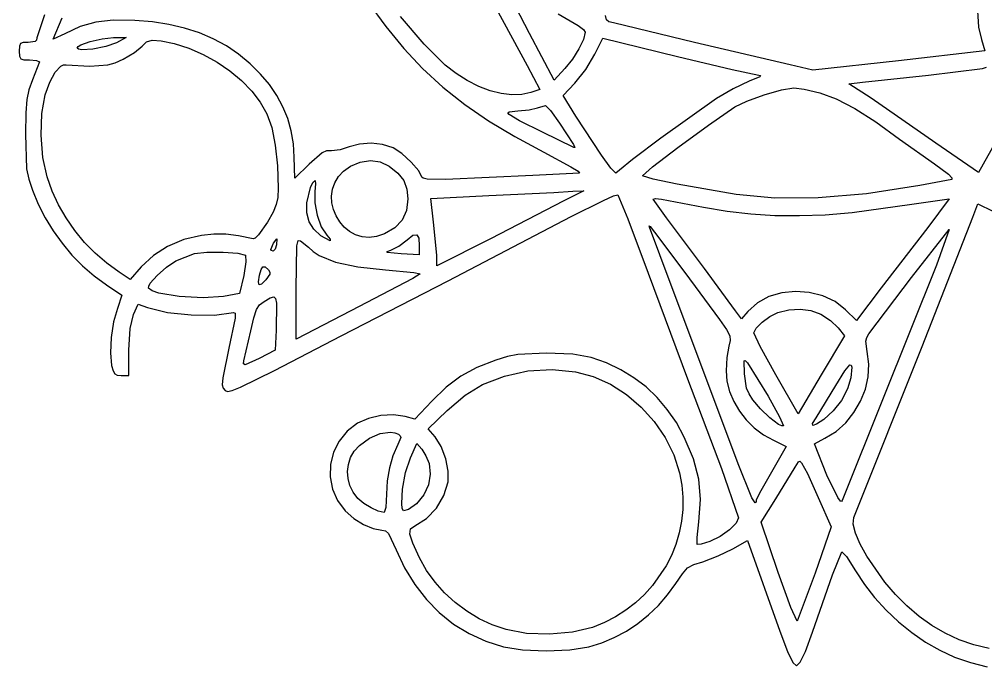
# Model space of a CAD drawing. Extents: x 0 to 238, y 7 to 276.
# Drawn here: x 0 to 135.5, y 7.3 to 98.1 of the extents above; entities that cross this region are included whole.
import ezdxf

# ---------------------------------------------------------------- set-up
doc = ezdxf.new("R2010")
doc.units = 0

msp = doc.modelspace()

# ---------------------------------------------------------------- linework, layer by layer
at = {"layer": 'Layer 1'}
for p, q in [((71.58074, 96.132339), (68.08824, 102.835119)), ((48.93241, 100.471509), (51.386769, 97.103994)), ((66.844374, 99.739488), (71.22764, 91.652039)), ((134.379586, 99.338201), (134.559834, 97.035774)), ((3.527358, 98.742858), (2.469028, 95.532578)), ((4.729317, 95.356256), (5.999317, 98.354866)), ((10.708909, 97.719866), (8.524993, 97.103608)), ((13.183868, 97.992166), (10.708909, 97.719866)), ((16.194607, 97.96681), (13.183868, 97.992166)), ((18.662879, 97.771128), (16.194607, 97.96681)), ((20.991832, 97.420004), (18.662879, 97.771128)), ((56.779203, 94.624193), (53.447647, 98.540031)), ((75.60241, 98.884009), (78.389354, 97.270052)), ((82.344661, 98.046154), (82.21733, 98.655797)), ((82.690274, 97.767239), (82.344661, 98.046154)), ((83.36331, 97.614001), (82.690274, 97.767239)), ((94.72281, 94.897611), (83.36331, 97.614001)), ((8.524993, 97.103608), (6.387377, 96.09709)), ((23.187666, 96.910129), (20.991832, 97.420004)), ((25.256583, 96.238198), (23.187666, 96.910129)), ((27.204785, 95.400901), (25.256583, 96.238198)), ((51.386769, 97.103994), (53.915956, 94.036612)), ((78.389354, 97.270052), (79.124674, 96.711119)), ((79.37713, 96.344009), (79.124123, 95.306622)), ((79.124674, 96.711119), (79.37713, 96.344009)), ((134.559834, 97.035774), (134.974899, 95.285665)), ((1.234308, 94.897578), (0.550249, 94.868364)), ((2.208855, 95.02987), (1.234308, 94.897578)), ((2.410048, 95.225), (2.208855, 95.02987)), ((2.469028, 95.532578), (2.410048, 95.225)), ((6.387377, 96.09709), (4.729317, 95.356256)), ((8.642381, 94.536012), (9.946005, 95.012263)), ((9.946005, 95.012263), (11.613432, 95.395909)), ((11.613432, 95.395909), (13.23125, 95.56789)), ((13.23125, 95.56789), (14.99514, 95.56789)), ((14.99514, 95.56789), (13.61931, 94.827056)), ((17.218165, 94.368529), (17.814029, 94.959434)), ((17.814029, 94.959434), (18.651326, 95.206378)), ((18.651326, 95.206378), (19.892112, 95.122592)), ((19.892112, 95.122592), (21.698445, 94.721307)), ((29.038472, 94.394932), (27.204785, 95.400901)), ((75.03796, 89.605949), (71.58074, 96.132339)), ((79.124123, 95.306622), (78.490777, 93.971578)), ((80.717723, 93.239503), (81.846613, 95.497283)), ((81.846613, 95.497283), (92.324113, 92.922003)), ((108.12841, 91.722611), (94.72281, 94.897611)), ((134.974899, 95.285665), (135.43351, 93.698165)), ((0.028802, 94.346915), (-0.000412, 93.662858)), ((-0.000412, 93.662858), (0.026598, 92.963915)), ((0.180384, 94.71678), (0.028802, 94.346915)), ((0.550249, 94.868364), (0.180384, 94.71678)), ((8.11597, 94.08622), (8.256185, 94.300367)), ((8.29167, 93.924162), (8.11597, 94.08622)), ((8.256185, 94.300367), (8.642381, 94.536012)), ((8.767507, 93.854709), (8.29167, 93.924162)), ((10.312014, 93.953928), (8.767507, 93.854709)), ((12.134334, 94.304501), (10.312014, 93.953928)), ((13.61931, 94.827054), (12.134334, 94.304501)), ((13.61931, 94.827056), (13.61931, 94.827054)), ((16.173056, 93.490988), (17.218165, 94.368529)), ((21.698445, 94.721307), (21.69841, 94.721221)), ((21.69841, 94.721221), (23.77415, 94.071132)), ((23.77415, 94.071132), (25.796146, 93.198213)), ((30.763845, 93.216984), (29.038472, 94.394932)), ((53.915956, 94.036612), (56.571647, 91.225544)), ((59.72711, 91.687315), (56.779203, 94.624193)), ((78.490777, 93.971578), (77.586233, 92.543929)), ((135.43351, 93.698165), (123.29791, 92.287055)), ((0.026598, 92.963915), (0.189206, 92.595704)), ((0.189206, 92.595704), (0.609783, 92.45239)), ((0.609783, 92.45239), (1.410698, 92.428138)), ((1.410698, 92.428138), (2.407295, 92.357582)), ((2.821808, 92.181193), (1.869307, 89.641193)), ((2.407295, 92.357582), (2.821808, 92.181193)), ((13.432408, 92.037434), (14.572325, 92.534079)), ((14.572325, 92.534079), (16.173056, 93.490988)), ((25.796146, 93.198213), (27.727193, 92.13099)), ((32.387107, 91.86375), (30.763845, 93.216984)), ((77.586233, 92.543929), (76.51963, 91.228729)), ((79.443308, 91.105195), (80.717723, 93.239503)), ((92.324113, 92.922003), (100.005836, 91.087557)), ((123.29791, 92.287055), (111.30341, 91.017055)), ((5.047316, 90.708453), (5.82894, 91.542992)), ((5.82894, 91.542992), (6.206937, 91.721724)), ((6.206937, 91.721724), (6.564265, 91.72269)), ((6.564265, 91.72269), (9.880375, 91.546301)), ((9.880375, 91.546301), (12.411555, 91.735919)), ((12.411555, 91.735919), (13.432408, 92.037434)), ((27.727193, 92.13099), (29.530081, 90.897989)), ((29.530081, 90.897989), (31.167605, 89.527734)), ((33.824403, 90.449111), (32.387107, 91.86375)), ((56.571647, 91.225544), (59.405517, 88.62697)), ((61.256861, 90.516464), (59.72711, 91.687315)), ((71.22764, 91.652039), (73.02681, 88.265369)), ((76.51963, 91.228729), (75.03796, 89.605949)), ((77.930773, 89.182553), (79.443308, 91.105195)), ((100.005836, 91.087557), (103.718813, 90.311443)), ((111.30341, 91.017055), (108.12841, 91.722611)), ((127.53219, 90.311494), (135.08164, 91.228717)), ((135.08164, 91.228717), (135.652699, 91.423296)), ((1.869307, 89.641193), (1.328013, 88.227326)), ((4.292151, 89.331517), (5.047316, 90.708453)), ((31.167605, 89.527734), (32.602555, 88.048753)), ((35.068223, 88.980318), (33.824403, 90.449111)), ((62.837051, 89.523794), (61.256861, 90.516464)), ((64.43874, 88.718813), (62.837051, 89.523794)), ((103.855511, 90.082188), (102.37825, 89.429549)), ((103.71881, 90.311494), (103.980638, 90.243143)), ((103.718813, 90.311443), (103.71881, 90.311494)), ((103.980638, 90.243143), (103.855511, 90.082188)), ((118.25413, 89.323716), (127.53219, 90.311494)), ((1.328013, 88.227326), (1.03146, 86.876295)), ((3.636205, 87.52463), (4.292151, 89.331517)), ((36.120219, 87.452825), (35.068223, 88.980318)), ((59.405517, 88.62697), (62.469243, 86.19707)), ((66.03299, 88.11103), (64.43874, 88.718813)), ((67.590861, 87.709952), (66.03299, 88.11103)), ((73.02681, 88.265369), (71.75681, 87.842035)), ((76.272713, 87.418663), (77.930773, 89.182553)), ((100.124878, 88.375626), (97.79214, 87.030659)), ((102.37825, 89.429549), (100.124878, 88.375626)), ((104.469485, 87.528969), (106.89704, 88.227358)), ((106.89704, 88.227358), (108.62345, 88.512336)), ((108.62345, 88.512336), (110.061021, 88.318308)), ((110.061021, 88.318308), (112.29234, 87.80678)), ((116.34913, 89.076771), (118.25413, 89.323716)), ((119.48885, 87.065941), (116.34913, 89.076771)), ((1.03146, 86.876295), (0.906885, 85.002714)), ((3.178697, 84.933896), (3.636205, 87.52463)), ((32.602555, 88.048753), (33.797726, 86.48957)), ((36.982045, 85.862081), (36.120219, 87.452825)), ((69.083414, 87.525088), (67.590861, 87.709952)), ((70.48171, 87.565946), (69.083414, 87.525088)), ((71.75681, 87.842035), (70.48171, 87.565946)), ((78.071883, 84.561163), (76.272713, 87.418663)), ((97.79214, 87.030659), (89.964894, 81.443532)), ((102.05516, 86.651986), (104.469485, 87.528969)), ((112.29234, 87.80678), (112.29221, 87.806771)), ((112.29221, 87.806771), (114.570384, 86.971128)), ((114.570384, 86.971128), (117.1826, 85.619547)), ((128.55524, 80.751211), (119.48885, 87.065941)), ((33.797726, 86.48957), (34.71591, 84.878711)), ((37.655355, 84.20354), (36.982045, 85.862081)), ((62.469243, 86.19707), (65.8145, 83.892023)), ((69.9236, 85.266781), (71.497874, 85.412302)), ((71.497874, 85.412302), (72.67527, 85.690115)), ((72.67527, 85.690115), (73.80416, 86.042893)), ((73.80416, 86.042893), (74.487669, 85.319698)), ((96.673612, 83.293977), (100.36844, 85.831226)), ((100.36844, 85.831226), (102.05516, 86.651986)), ((117.1826, 85.619547), (120.145396, 83.738797)), ((0.906885, 85.002714), (0.881529, 82.021193)), ((3.071761, 81.853691), (3.178697, 84.933896)), ((34.71591, 84.878711), (35.400522, 82.944494)), ((38.141803, 82.472654), (37.655355, 84.20354)), ((68.533914, 85.005087), (68.702655, 85.151023)), ((68.702104, 84.764067), (68.533914, 85.005087)), ((70.176605, 83.887634), (68.702104, 84.764067)), ((68.702655, 85.151023), (69.9236, 85.266781)), ((74.487669, 85.319698), (75.77972, 83.538173)), ((81.639349, 79.088693), (78.071883, 84.561163)), ((139.31497, 85.231491), (134.55247, 76.623711)), ((35.400522, 82.944494), (35.906538, 80.464577)), ((65.8145, 83.892023), (69.492964, 81.668009)), ((73.38082, 82.303441), (70.176605, 83.887634)), ((75.77972, 83.538173), (75.77971, 83.538161)), ((75.77971, 83.538161), (77.71999, 80.548365)), ((92.347107, 80.138267), (96.673612, 83.293977)), ((120.145396, 83.738797), (123.47531, 81.315651)), ((0.881529, 82.021193), (1.02705, 77.161674)), ((3.308784, 78.733805), (3.071761, 81.853691)), ((38.443042, 80.664873), (38.141803, 82.472654)), ((69.492964, 81.668009), (73.55631, 79.481209)), ((77.75527, 80.151491), (73.38082, 82.303441)), ((89.964894, 81.443532), (86.009932, 78.463095)), ((35.906538, 80.464577), (36.214115, 77.581178)), ((38.560727, 78.77565), (38.443042, 80.664873)), ((46.28656, 80.222037), (45.020968, 79.825162)), ((47.721925, 80.632142), (46.28656, 80.222037)), ((49.32927, 80.751204), (47.721925, 80.632142)), ((50.949845, 80.579225), (49.32927, 80.751204)), ((52.4249, 80.116204), (50.949845, 80.579225)), ((53.663482, 79.302609), (52.4249, 80.116204)), ((77.71999, 80.548365), (77.912915, 80.134953)), ((77.912915, 80.134953), (77.75527, 80.151491)), ((88.794518, 77.412507), (92.347107, 80.138267)), ((123.47531, 81.315651), (128.34365, 77.858431)), ((134.55247, 76.623711), (128.55524, 80.751211)), ((3.88315, 76.02403), (3.308784, 78.733805)), ((38.66656, 75.84759), (38.560727, 78.77565)), ((42.463332, 79.388599), (40.64212, 77.78787)), ((43.107703, 79.658143), (42.463332, 79.388599)), ((43.78184, 79.69287), (43.107703, 79.658143)), ((45.020968, 79.825162), (43.78184, 79.69287)), ((54.978131, 78.10537), (53.663482, 79.302609)), ((73.55631, 79.481209), (77.357496, 77.435097)), ((82.978251, 77.253697), (81.639349, 79.088693)), ((36.214115, 77.581178), (36.30341, 74.436511)), ((40.64212, 77.78787), (38.66656, 75.84759)), ((45.474818, 76.83478), (46.42863, 77.505661)), ((46.42863, 77.505661), (47.823207, 78.101523)), ((47.823207, 78.101523), (49.250856, 78.303818)), ((49.250856, 78.303818), (50.625587, 78.115854)), ((50.625587, 78.115854), (51.86141, 77.540939)), ((51.86141, 77.540939), (51.86141, 77.540931)), ((51.86141, 77.540931), (53.093378, 76.541024)), ((56.021583, 76.881672), (54.978131, 78.10537)), ((77.357496, 77.435097), (78.368426, 76.8023)), ((86.009932, 78.463095), (84.17494, 76.941159)), ((87.42144, 76.165106), (88.794518, 77.412507)), ((128.34365, 77.858431), (130.30598, 76.381174)), ((1.02705, 77.161674), (1.313131, 75.700953)), ((4.609024, 74.037307), (3.88315, 76.02403)), ((44.235268, 75.194947), (44.747969, 76.056101)), ((44.747969, 76.056101), (45.474818, 76.83478)), ((53.093378, 76.541024), (53.911935, 75.494817)), ((56.44657, 75.988704), (56.021583, 76.881672)), ((56.627507, 75.828507), (56.44657, 75.988704)), ((72.03937, 76.200371), (59.771507, 75.657975)), ((78.56576, 76.553149), (72.03937, 76.200371)), ((78.368426, 76.8023), (78.56576, 76.553149)), ((83.645773, 76.553103), (82.978251, 77.253697)), ((84.17494, 76.941159), (83.645773, 76.553103)), ((88.916331, 75.72248), (87.42144, 76.165106)), ((130.30598, 76.381174), (130.779475, 75.898861)), ((1.313131, 75.700953), (1.83403, 74.154243)), ((40.841069, 74.537907), (41.173453, 75.232991)), ((41.173453, 75.232991), (41.489301, 75.494819)), ((41.551037, 75.053846), (41.454023, 73.977869)), ((41.489301, 75.494819), (41.551037, 75.053846)), ((43.923899, 74.276639), (44.235268, 75.194947)), ((53.911935, 75.494817), (54.366689, 74.31632)), ((57.206147, 75.71916), (56.627507, 75.828507)), ((59.771507, 75.657975), (57.206147, 75.71916)), ((92.263299, 75.005347), (88.916331, 75.72248)), ((100.54474, 73.554546), (92.263299, 75.005347)), ((126.29754, 74.789266), (118.805965, 73.663685)), ((130.8131, 75.671211), (126.29754, 74.789266)), ((130.779475, 75.898861), (130.8131, 75.671211)), ((1.83403, 74.154243), (2.644318, 72.183579)), ((5.509773, 72.109289), (4.609024, 74.037307)), ((36.30341, 74.436511), (36.254903, 73.141707)), ((40.325131, 72.390369), (40.841069, 74.537907)), ((41.45402, 73.977875), (41.44024, 72.393683)), ((41.454023, 73.977869), (41.45402, 73.977875)), ((43.801046, 73.326498), (43.923899, 74.276639)), ((43.853893, 72.369846), (43.801046, 73.326498)), ((54.366689, 74.31632), (54.50725, 72.919541)), ((57.717083, 72.990095), (65.866253, 73.413429)), ((65.866253, 73.413429), (74.967923, 73.836763)), ((74.967923, 73.836763), (77.613763, 74.013152)), ((79.201263, 74.083708), (76.379043, 72.637318)), ((77.613763, 74.013152), (79.201263, 74.083708)), ((81.92346, 72.721126), (83.362134, 73.342345)), ((83.362134, 73.342345), (83.960754, 73.484006)), ((83.960754, 73.484006), (85.336589, 70.154664)), ((105.992415, 73.052938), (100.54474, 73.554546)), ((118.805965, 73.663685), (112.05854, 73.087114)), ((2.644318, 72.183579), (3.613356, 70.275342)), ((6.575061, 70.255687), (5.509773, 72.109289)), ((36.047645, 72.121407), (35.589033, 71.068035)), ((36.254903, 73.141707), (36.047645, 72.121407)), ((40.326237, 70.973747), (40.325131, 72.390369)), ((41.44024, 72.393683), (41.767111, 70.644124)), ((44.069625, 71.432005), (43.853893, 72.369846)), ((54.50725, 72.919541), (54.302198, 71.305033)), ((58.069861, 69.673985), (57.717083, 72.990095)), ((76.37902, 72.637315), (66.07792, 67.345645)), ((76.379043, 72.637318), (76.37902, 72.637315)), ((77.399084, 70.450116), (81.92346, 72.721126)), ((88.90265, 72.884283), (89.246609, 72.976887)), ((90.77237, 70.273723), (88.90265, 72.884283)), ((89.246609, 72.976887), (90.06682, 72.884283)), ((90.06682, 72.884283), (95.95821, 71.755393)), ((112.05854, 73.087114), (105.992415, 73.052938)), ((116.82392, 71.026115), (125.20352, 72.178706)), ((125.20352, 72.178706), (130.42463, 72.91954)), ((130.42463, 72.91954), (127.42602, 68.93315)), ((133.737715, 70.379595), (134.443271, 72.249315)), ((134.443271, 72.249315), (140.087721, 69.462365)), ((35.589033, 71.068035), (34.78646, 69.674011)), ((40.651456, 69.735717), (40.326237, 70.973747)), ((41.767111, 70.644124), (42.351952, 69.026855)), ((44.435426, 70.538295), (44.069625, 71.432005)), ((44.93848, 69.714038), (44.435426, 70.538295)), ((54.302198, 71.305033), (53.687041, 69.9518)), ((95.95821, 71.755393), (95.95822, 71.755372)), ((95.95822, 71.755372), (99.275297, 71.204916)), ((99.275297, 71.204916), (102.591545, 70.824371)), ((102.591545, 70.824371), (105.955746, 70.614978)), ((105.955746, 70.614978), (109.416686, 70.577978)), ((109.416686, 70.577978), (113.023149, 70.71461)), ((113.023149, 70.71461), (116.82392, 71.026115)), ((3.613356, 70.275342), (4.731222, 68.442348)), ((7.794554, 68.492209), (6.575061, 70.255687)), ((34.78646, 69.674011), (33.556149, 67.91012)), ((41.307402, 68.669665), (40.651456, 69.735717)), ((45.565971, 68.984556), (44.93848, 69.714038)), ((53.687041, 69.9518), (52.661779, 68.856535)), ((58.56375, 65.017315), (58.069861, 69.673985)), ((60.148284, 61.454276), (77.399084, 70.450116)), ((85.336589, 70.154664), (88.194094, 62.512606)), ((88.373474, 68.968405), (88.355284, 69.131014)), ((88.355284, 69.131014), (88.492537, 69.05219)), ((96.09932, 63.147603), (90.77237, 70.273723)), ((126.646875, 52.211495), (133.737715, 70.379595)), ((4.731222, 68.442348), (5.987996, 66.697412)), ((9.157914, 66.834565), (7.794554, 68.492209)), ((25.54368, 67.80429), (23.065413, 67.214489)), ((27.293792, 67.995011), (25.54368, 67.80429)), ((28.96122, 67.980679), (27.293792, 67.995011)), ((30.727866, 67.754681), (28.96122, 67.980679)), ((33.556149, 67.91012), (33.094783, 67.441588)), ((42.300691, 67.768979), (41.307402, 68.669665)), ((42.351952, 69.026855), (43.11208, 67.839535)), ((43.11208, 67.839535), (43.580613, 67.258001)), ((46.305083, 68.37517), (45.565971, 68.984556)), ((47.143001, 67.911201), (46.305083, 68.37517)), ((48.066908, 67.617972), (47.143001, 67.911201)), ((51.22641, 68.015931), (50.121429, 67.645015)), ((52.661779, 68.856535), (51.22641, 68.015931)), ((54.40093, 67.169262), (55.216178, 67.820798)), ((55.216178, 67.820798), (55.737075, 67.910096)), ((55.737075, 67.910096), (56.013232, 67.41731)), ((89.819864, 65.087845), (88.373474, 68.968405)), ((88.492537, 69.05219), (89.114308, 68.262849)), ((89.114308, 68.262849), (93.347648, 62.618399)), ((127.42602, 68.93315), (120.86435, 60.4312)), ((125.128555, 61.912825), (130.424605, 68.650904)), ((130.424605, 68.650904), (128.625435, 63.641454)), ((5.987996, 66.697412), (7.373756, 65.053348)), ((10.654808, 65.298464), (9.157914, 66.834565)), ((23.065413, 67.214489), (20.798815, 66.260885)), ((32.77563, 67.310401), (30.727866, 67.754681)), ((33.094783, 67.441588), (32.77563, 67.310401)), ((35.298087, 65.846344), (35.633227, 66.710648)), ((35.633227, 66.710648), (36.109477, 67.345648)), ((36.05656, 66.498983), (35.866942, 65.872802)), ((36.056561, 66.498981), (36.05656, 66.498983)), ((36.109477, 67.345648), (36.056561, 66.498981)), ((38.900821, 66.340235), (39.09099, 67.092093)), ((39.09099, 67.092093), (39.443217, 67.06343)), ((39.443217, 67.06343), (40.572107, 66.146207)), ((43.579511, 67.050194), (42.300691, 67.768979)), ((43.580613, 67.258001), (43.579511, 67.050194)), ((49.063989, 67.520802), (48.066908, 67.617972)), ((50.121429, 67.645015), (49.063989, 67.520802)), ((53.227941, 66.287317), (54.40093, 67.169262)), ((56.013232, 67.41731), (56.09426, 66.322595)), ((66.07792, 67.345645), (58.56375, 63.535645)), ((12.274898, 63.899616), (10.654808, 65.298464)), ((20.798815, 66.260885), (18.796802, 64.976551)), ((21.945422, 64.241211), (24.591252, 65.264271)), ((24.591252, 65.264271), (26.314903, 65.459401)), ((26.314903, 65.459401), (28.590872, 65.475938)), ((28.590872, 65.475938), (30.648561, 65.333724)), ((30.648561, 65.333724), (31.717372, 65.052604)), ((35.365336, 65.668852), (35.298087, 65.846344)), ((35.597949, 65.617038), (35.365336, 65.668852)), ((35.866942, 65.872802), (35.597949, 65.617038)), ((38.808217, 60.32537), (38.900821, 66.340235)), ((40.572107, 66.146207), (40.57212, 66.146205)), ((40.57212, 66.146205), (41.208153, 65.539524)), ((41.208153, 65.539524), (42.05544, 64.990307)), ((51.579803, 65.5316), (52.10787, 65.722872)), ((51.58752, 65.409782), (51.579803, 65.5316)), ((53.55426, 65.228983), (51.58752, 65.409782)), ((52.10787, 65.722872), (53.227941, 66.287317)), ((56.09426, 65.087872), (53.55426, 65.228983)), ((56.09426, 66.322595), (56.09426, 66.322592)), ((56.09426, 66.322592), (56.09426, 65.087872)), ((100.826564, 35.736745), (89.819864, 65.087845)), ((7.373756, 65.053348), (8.878579, 63.522972)), ((14.00785, 62.65373), (12.274898, 63.899616)), ((18.796802, 64.976551), (17.11229, 63.39456)), ((20.635734, 63.367534), (21.945422, 64.241211)), ((31.779126, 64.100095), (31.470445, 62.195095)), ((31.717372, 65.052604), (31.71739, 65.052595)), ((31.71739, 65.052595), (31.779126, 64.100095)), ((42.05544, 64.990307), (44.368891, 64.069225)), ((44.368891, 64.069225), (47.482707, 63.392883)), ((58.56375, 63.535645), (58.56375, 65.017315)), ((8.878579, 63.522972), (10.492544, 62.119099)), ((15.56007, 61.63067), (14.00785, 62.65373)), ((17.11229, 63.39456), (15.56007, 61.63067)), ((19.326047, 62.199508), (20.635734, 63.367534)), ((33.692667, 62.230375), (33.910397, 63.04066)), ((33.910397, 63.04066), (34.164507, 63.420998)), ((34.164507, 63.420998), (34.491377, 63.391233)), ((34.491377, 63.391233), (34.927387, 62.971209)), ((35.147876, 62.358256), (34.574612, 61.560097)), ((34.927387, 62.971209), (34.92739, 62.971207)), ((34.92739, 62.971207), (35.130237, 62.656463)), ((35.130237, 62.656463), (35.147876, 62.358256)), ((47.482707, 63.392883), (51.36712, 62.971205)), ((51.36712, 62.971205), (55.35351, 62.583149)), ((56.200177, 62.40676), (55.177117, 61.77176)), ((55.35351, 62.583149), (56.200177, 62.40676)), ((88.194094, 62.512606), (93.697434, 47.695906)), ((93.347648, 62.618399), (93.34766, 62.618422)), ((93.34766, 62.618422), (98.216, 55.986192)), ((100.43849, 57.220933), (96.09932, 63.147603)), ((128.62546, 63.641482), (121.18184, 44.979482)), ((128.625435, 63.641454), (128.62546, 63.641482)), ((10.492544, 62.119099), (12.20573, 60.854543)), ((18.142863, 60.669678), (18.373547, 61.091014)), ((18.373547, 61.091014), (19.326047, 62.199508)), ((31.470445, 62.195095), (30.870722, 59.655095)), ((33.567539, 61.287245), (33.692667, 62.230375)), ((33.644158, 60.87659), (33.567539, 61.287245)), ((34.574612, 61.560097), (33.965517, 60.975258)), ((45.155184, 53.728436), (60.148284, 61.454276)), ((55.177117, 61.77176), (46.498777, 57.22092)), ((119.171005, 54.010604), (125.128555, 61.912825)), ((12.20573, 60.854543), (14.35768, 59.443433)), ((18.135422, 60.395931), (18.142863, 60.669678)), ((18.630557, 60.039156), (18.135422, 60.395931)), ((19.589539, 59.717934), (18.630557, 60.039156)), ((22.439329, 59.231761), (19.589539, 59.717934)), ((30.870722, 59.655095), (28.648222, 59.231761)), ((33.965517, 60.975258), (33.644158, 60.87659)), ((38.808217, 53.26981), (38.808217, 60.32537)), ((106.936366, 59.744326), (105.124931, 59.212472)), ((108.861075, 59.94173), (106.936366, 59.744326)), ((110.808935, 59.803444), (108.861075, 59.94173)), ((112.689821, 59.328227), (110.808935, 59.803444)), ((120.86435, 60.4312), (117.40713, 55.84509)), ((14.35768, 59.443433), (13.757957, 57.573713)), ((25.765366, 59.036631), (22.439329, 59.231761)), ((28.648222, 59.231761), (25.765366, 59.036631)), ((33.69762, 58.049955), (34.327106, 58.526204)), ((34.327106, 58.526204), (35.197476, 59.033874)), ((35.197476, 59.033874), (35.680891, 59.174434)), ((35.680891, 59.174434), (35.919566, 58.937962)), ((35.919566, 58.937962), (36.055716, 58.314537)), ((36.055724, 58.314532), (36.020446, 54.504532)), ((36.055716, 58.314537), (36.055724, 58.314532)), ((103.516895, 58.347408), (102.20238, 57.150373)), ((105.124931, 59.212472), (103.516895, 58.347408)), ((114.413611, 58.514839), (112.689821, 59.328227)), ((115.89018, 57.36204), (114.413611, 58.514839)), ((13.757957, 57.573713), (13.214459, 55.672572)), ((16.015736, 56.691773), (16.650736, 58.173443)), ((16.650736, 58.173443), (17.991296, 57.679554)), ((17.991296, 57.679554), (20.798636, 57.004316)), ((20.798636, 57.004316), (24.12522, 56.643269)), ((27.392267, 56.632796), (30.020996, 57.009276)), ((30.020996, 57.009276), (30.274004, 56.901238)), ((32.888437, 56.264019), (33.259956, 57.388498)), ((33.259956, 57.388498), (33.69762, 58.049955)), ((46.498777, 57.22092), (38.808217, 53.26981)), ((101.285157, 56.092043), (100.43849, 57.220933)), ((102.20238, 57.150373), (101.285157, 56.092043)), ((105.27513, 56.418898), (106.399609, 56.973972)), ((106.399609, 56.973972), (107.942459, 57.372501)), ((107.942459, 57.372501), (109.508461, 57.463451)), ((109.508461, 57.463451), (111.028163, 57.256745)), ((111.028163, 57.256745), (112.432109, 56.762305)), ((117.40713, 55.84509), (115.89018, 57.36204)), ((13.214459, 55.672572), (12.876013, 53.47708)), ((15.526257, 54.74267), (16.015736, 56.691773)), ((24.12522, 56.643269), (27.392267, 56.632796)), ((30.27235, 56.197886), (29.385996, 51.999826)), ((30.274004, 56.901238), (30.27235, 56.197886)), ((32.457386, 54.398704), (32.888437, 56.264019)), ((98.216, 55.986192), (99.174014, 54.598232)), ((103.343669, 54.806044), (104.177108, 55.629008)), ((104.177108, 55.629008), (105.27513, 56.418898)), ((112.432109, 56.762305), (112.432124, 56.762312)), ((112.432124, 56.762312), (113.7815, 55.889187)), ((113.7815, 55.889187), (114.866294, 54.857312)), ((15.380736, 51.682323), (15.526257, 54.74267)), ((31.504885, 50.200644), (32.457386, 54.398704)), ((36.020446, 54.504532), (35.879335, 51.682312)), ((99.174014, 54.598232), (99.635931, 53.719593)), ((103.012939, 54.151752), (103.343669, 54.806044)), ((114.866294, 54.857312), (115.748239, 53.693142)), ((12.876013, 53.47708), (12.775692, 51.32789)), ((35.768526, 48.845767), (45.155184, 53.728436)), ((99.714203, 53.039391), (99.52128, 52.246742)), ((99.635931, 53.719593), (99.714203, 53.039391)), ((103.930165, 52.233523), (103.012939, 54.151752)), ((115.748239, 53.693142), (112.467399, 48.225082)), ((118.75649, 52.956683), (118.884373, 53.475375)), ((118.92406, 51.505884), (118.75649, 52.956683)), ((118.884373, 53.475375), (119.171005, 54.010604)), ((15.345458, 48.154543), (15.380736, 51.682323)), ((29.385996, 51.999826), (28.53492, 47.828227)), ((35.879335, 51.682312), (33.621555, 50.553422)), ((99.52128, 52.246742), (99.247877, 50.676879)), ((106.117389, 48.225082), (103.930165, 52.233523)), ((117.051315, 28.222595), (126.646875, 52.211495)), ((12.775692, 51.32789), (12.946568, 49.565653)), ((31.448661, 49.769593), (31.504885, 50.200644)), ((33.621555, 50.553422), (31.663636, 49.662657)), ((66.851009, 50.306487), (64.170449, 49.259175)), ((68.479302, 50.818015), (66.851009, 50.306487)), ((69.928999, 51.117876), (68.479302, 50.818015)), ((73.906569, 51.294265), (69.928999, 51.117876)), ((77.659246, 51.148744), (73.906569, 51.294265)), ((80.221299, 50.659265), (77.659246, 51.148744)), ((82.359332, 49.905334), (80.221299, 50.659265)), ((99.247877, 50.676879), (99.133224, 48.789522)), ((101.667987, 50.19186), (101.821776, 50.256904)), ((101.707674, 48.401512), (101.667987, 50.19186)), ((101.821776, 50.256904), (102.131008, 49.918462)), ((119.152676, 49.757373), (118.92406, 51.505884)), ((12.946568, 49.565653), (13.146108, 48.809386)), ((13.146108, 48.809386), (13.378722, 48.383848)), ((31.022005, 46.496486), (35.768526, 48.845767)), ((31.663636, 49.662657), (31.448661, 49.769593)), ((64.170449, 49.259175), (61.916529, 48.039886)), ((71.342227, 48.78965), (74.721182, 48.998011)), ((74.721182, 48.998011), (78.000923, 48.683819)), ((84.354323, 48.967022), (82.359332, 49.905334)), ((86.205445, 47.845158), (84.354323, 48.967022)), ((102.131008, 49.918462), (105.023788, 45.226512)), ((115.77691, 48.794541), (116.497899, 49.631836)), ((116.497899, 49.631836), (116.6798, 49.608753)), ((116.755868, 49.298349), (116.630194, 47.837077)), ((116.6798, 49.608753), (116.755868, 49.298349)), ((119.059658, 47.981987), (119.152676, 49.757373)), ((13.378722, 48.383848), (13.730398, 48.196435)), ((13.730398, 48.196435), (14.287128, 48.154543)), ((14.287128, 48.154543), (15.345458, 48.154543)), ((28.53492, 47.828227), (28.468223, 46.840448)), ((61.916529, 48.039886), (59.880889, 46.516327)), ((64.948123, 46.884649), (68.029419, 48.078582)), ((68.029419, 48.078582), (71.342227, 48.78965)), ((78.000923, 48.683819), (78.000984, 48.683739)), ((78.000984, 48.683739), (80.496543, 48.002024)), ((80.496543, 48.002024), (82.897428, 46.914338)), ((87.911871, 46.540567), (86.205445, 47.845158)), ((93.697434, 47.695906), (98.499624, 35.097317)), ((99.133224, 48.789522), (99.259039, 47.332245)), ((102.011949, 46.355402), (101.707674, 48.401512)), ((109.221839, 42.757022), (106.117389, 48.225082)), ((112.467399, 48.225082), (109.221839, 42.757022)), ((114.513524, 46.743467), (115.77691, 48.794541)), ((116.630184, 47.837072), (116.164407, 46.262251)), ((116.630194, 47.837077), (116.630184, 47.837072)), ((118.66733, 46.225615), (119.059658, 47.981987)), ((28.468223, 46.840448), (28.609884, 46.355376)), ((28.609884, 46.355376), (28.862134, 46.058684)), ((29.854461, 46.034154), (31.022005, 46.496486)), ((59.880889, 46.516327), (57.855169, 44.556207)), ((62.558054, 45.367705), (64.948123, 46.884649)), ((82.897428, 46.914338), (85.155272, 45.46781)), ((89.472777, 45.054076), (87.911871, 46.540567)), ((99.259039, 47.332245), (99.623806, 45.889024)), ((102.347639, 45.553935), (102.011949, 46.355402)), ((111.761854, 42.227907), (114.513524, 46.743467)), ((116.164407, 46.262251), (115.311677, 44.657662)), ((117.998017, 44.534145), (118.66733, 46.225615)), ((28.862134, 46.058684), (29.205748, 45.919915)), ((29.205748, 45.919915), (29.854461, 46.034154)), ((60.009233, 43.215759), (62.558054, 45.367705)), ((85.155272, 45.46781), (87.221707, 43.709569)), ((90.887334, 43.386511), (89.472777, 45.054076)), ((99.623806, 45.889024), (100.208508, 44.487145)), ((102.871844, 44.732622), (102.347639, 45.553935)), ((103.9412, 43.47475), (102.871844, 44.732622)), ((105.023784, 45.226512), (106.602465, 42.364601)), ((105.023788, 45.226512), (105.023784, 45.226512)), ((121.18184, 44.979482), (115.39628, 30.586182)), ((57.855169, 44.556207), (55.491559, 42.016207)), ((87.221707, 43.709569), (89.048363, 41.686743)), ((92.154717, 41.538699), (90.887334, 43.386511)), ((100.208508, 44.487145), (100.994129, 43.153892)), ((105.288371, 42.210262), (103.9412, 43.47475)), ((115.311677, 44.657662), (114.17452, 43.178751)), ((117.074043, 42.953468), (117.998017, 44.534145)), ((48.971233, 42.136372), (47.412949, 41.451762)), ((50.724649, 42.536555), (48.971233, 42.136372)), ((52.49791, 42.632466), (50.724649, 42.536555)), ((54.115729, 42.404263), (52.49791, 42.632466)), ((55.491559, 42.016207), (54.115729, 42.404263)), ((57.363403, 40.675759), (60.009233, 43.215759)), ((100.994129, 43.153892), (101.961651, 41.916551)), ((106.503251, 41.289731), (105.288371, 42.210262)), ((106.602465, 42.364601), (107.175734, 41.063732)), ((111.272925, 41.420375), (111.761854, 42.227907)), ((114.17452, 43.178751), (112.855464, 41.980962)), ((115.917731, 41.529473), (117.074043, 42.953468)), ((47.412949, 41.451762), (45.962701, 40.339616)), ((58.315904, 39.546869), (57.363403, 40.675759)), ((89.048363, 41.686743), (90.586874, 39.44646)), ((93.274099, 39.511465), (92.154717, 41.538699)), ((101.961651, 41.916551), (103.092057, 40.802407)), ((103.092057, 40.802407), (104.36633, 39.838746)), ((106.932923, 41.068004), (106.503251, 41.289731)), ((107.175734, 41.063732), (106.932923, 41.068004)), ((111.290013, 41.112246), (111.272925, 41.420375)), ((111.816424, 41.300212), (111.290013, 41.112246)), ((112.855464, 41.980962), (111.816424, 41.300212)), ((114.551405, 40.308048), (115.917731, 41.529473)), ((45.962701, 40.339616), (44.84649, 38.957512)), ((47.69735, 38.347349), (49.102948, 39.36875)), ((49.102948, 39.36875), (50.634225, 40.009813)), ((50.634225, 40.009813), (52.0729, 40.207698)), ((52.0729, 40.207698), (52.689298, 40.120813)), ((52.689298, 40.120813), (53.20069, 39.899569)), ((53.491726, 39.440958), (53.094851, 38.453179)), ((53.200684, 39.899569), (53.432195, 39.703336)), ((53.20069, 39.899569), (53.200684, 39.899569)), ((53.432195, 39.703336), (53.491726, 39.440958)), ((59.168086, 38.173237), (58.315904, 39.546869)), ((90.586874, 39.44646), (91.78887, 37.035849)), ((94.556225, 36.463254), (93.274099, 39.511465)), ((104.36633, 39.838746), (105.765454, 39.052852)), ((111.51572, 38.558972), (112.99739, 39.335084)), ((112.99739, 39.335084), (114.551405, 40.308048)), ((44.84649, 38.957512), (44.074237, 37.379449)), ((46.987935, 37.529756), (47.69735, 38.347349)), ((53.094851, 38.453179), (52.400321, 36.86623)), ((54.859175, 36.583452), (55.776398, 38.629562)), ((55.776398, 38.629562), (56.446676, 37.818173)), ((59.815214, 36.468877), (59.168086, 38.173237)), ((107.564624, 38.206185), (105.518514, 34.572575)), ((105.765454, 39.052852), (107.564624, 38.206185)), ((113.27961, 34.184522), (111.51572, 38.558972)), ((44.074237, 37.379449), (43.655864, 35.679428)), ((46.154498, 35.669676), (46.473651, 36.628654)), ((46.473651, 36.628654), (46.987935, 37.529756)), ((52.400321, 36.86623), (51.904227, 35.176753)), ((56.446676, 37.818173), (57.03758, 36.878904)), ((57.03758, 36.878904), (57.469736, 35.807343)), ((91.78887, 37.035849), (92.605984, 34.502039)), ((43.655864, 35.679428), (43.601294, 33.931449)), ((46.030475, 34.678452), (46.154498, 35.669676)), ((54.184487, 34.542296), (54.859175, 36.583452)), ((57.469736, 35.807343), (57.469734, 35.807342)), ((57.469734, 35.807342), (57.645572, 34.300317)), ((60.1713, 34.724829), (59.815214, 36.468877)), ((95.302571, 33.620089), (94.556225, 36.463254)), ((102.758022, 30.991878), (100.826564, 35.736745)), ((106.117864, 30.833182), (108.834254, 35.278182)), ((108.834254, 35.278182), (109.276329, 36.039962)), ((109.276329, 36.039962), (109.477936, 36.11038)), ((109.477936, 36.11038), (109.725019, 35.895545)), ((109.725019, 35.895545), (110.530896, 34.375294)), ((43.601294, 33.931449), (43.920448, 32.209512)), ((46.101582, 33.680613), (46.030475, 34.678452)), ((51.904227, 35.176753), (51.60657, 33.388056)), ((53.747924, 32.186951), (54.184487, 34.542296)), ((57.645572, 34.300317), (57.394769, 32.799908)), ((60.150354, 33.232139), (60.1713, 34.724829)), ((92.605984, 34.502039), (92.923528, 32.782116)), ((98.499624, 35.097317), (100.894104, 28.187306)), ((105.518514, 34.572575), (103.992745, 31.970836)), ((110.530896, 34.375294), (112.044534, 31.009572)), ((114.787738, 31.009516), (113.27961, 34.184522)), ((46.36782, 32.701792), (46.101582, 33.680613)), ((46.829186, 31.767621), (46.36782, 32.701792)), ((51.60657, 33.388056), (51.507351, 31.503449)), ((57.394769, 32.799908), (56.740476, 31.392104)), ((59.536851, 31.300125), (60.150354, 33.232139)), ((92.923528, 32.782116), (93.072658, 31.068033)), ((95.546208, 30.750461), (95.302571, 33.620089)), ((43.920448, 32.209512), (44.623249, 30.587616)), ((47.485683, 30.903729), (46.829186, 31.767621)), ((51.507351, 31.503449), (51.410337, 29.633727)), ((53.628861, 30.168951), (53.747924, 32.186951)), ((56.740476, 31.392104), (55.705844, 30.162892)), ((58.496708, 29.550013), (59.536851, 31.300125)), ((103.992745, 31.970836), (103.366564, 30.692015)), ((44.623249, 30.587616), (45.719619, 29.139762)), ((48.311953, 30.208091), (47.485683, 30.903729)), ((49.333355, 29.571988), (48.311953, 30.208091)), ((53.713197, 29.490061), (53.628861, 30.168951)), ((55.705844, 30.162892), (54.594593, 29.333862)), ((93.072658, 31.068033), (93.058594, 29.368935)), ((95.320209, 27.622865), (95.546208, 30.750461)), ((103.217736, 30.299551), (102.758022, 30.991878)), ((103.32977, 30.361838), (103.217736, 30.299551)), ((103.366564, 30.692015), (103.32977, 30.361838)), ((104.036474, 27.587622), (106.117864, 30.833182)), ((112.044534, 31.009572), (112.044534, 31.009562)), ((112.044534, 31.009562), (113.878984, 26.917342)), ((115.184613, 30.493578), (114.787738, 31.009516)), ((115.311117, 30.468773), (115.184613, 30.493578)), ((115.39628, 30.586182), (115.311117, 30.468773)), ((45.719619, 29.139762), (46.93064, 28.10072)), ((50.348144, 29.107865), (49.333355, 29.571988)), ((51.154573, 28.928169), (50.348144, 29.107865)), ((51.410337, 29.633727), (51.154573, 28.928169)), ((53.906674, 29.139832), (53.713197, 29.490061)), ((54.594593, 29.333862), (53.906674, 29.139832)), ((57.11922, 28.097559), (58.496708, 29.550013)), ((93.058594, 29.368935), (92.886554, 27.69397)), ((46.93064, 28.10072), (48.290489, 27.256811)), ((48.290489, 27.256811), (49.643723, 26.684099)), ((55.493684, 27.058519), (57.11922, 28.097559)), ((92.886554, 27.69397), (92.561759, 26.052285)), ((95.077674, 25.409185), (95.320209, 27.622865)), ((100.533609, 27.411194), (99.597644, 26.476332)), ((100.894104, 28.187306), (100.533609, 27.411194)), ((106.435364, 20.496782), (104.036474, 27.587622)), ((116.970355, 27.29689), (117.051315, 28.222595)), ((117.276763, 26.029297), (116.970355, 27.29689)), ((49.643723, 26.684099), (50.834899, 26.458652)), ((50.834899, 26.458652), (51.337608, 26.365496)), ((51.337608, 26.365496), (51.760942, 25.977991)), ((51.760942, 25.977991), (52.845729, 23.671702)), ((54.766078, 25.889942), (54.883488, 26.621405)), ((55.171221, 24.622697), (54.766078, 25.889942)), ((54.883488, 26.621405), (55.493684, 27.058519)), ((92.561759, 26.052285), (92.089428, 24.453027)), ((99.597644, 26.476332), (98.304492, 25.56793)), ((113.878984, 26.917342), (111.621204, 20.426222)), ((117.921341, 24.501255), (117.276763, 26.029297)), ((56.128684, 22.578239), (55.171221, 24.622697)), ((92.089428, 24.453027), (91.47478, 22.905342)), ((95.073264, 24.412585), (95.077674, 25.409185)), ((95.65535, 24.469911), (95.073264, 24.412585)), ((96.872434, 24.871196), (95.65535, 24.469911)), ((98.304492, 25.56793), (96.872434, 24.871196)), ((100.082689, 23.84813), (102.128799, 24.97702)), ((102.128799, 24.97702), (106.679639, 12.27702)), ((118.854895, 22.794208), (117.921341, 24.501255)), ((52.845729, 23.671702), (54.044279, 21.141899)), ((98.023349, 22.825072), (100.082689, 23.84813)), ((114.052704, 20.183665), (115.357979, 23.389518)), ((115.357979, 23.389518), (116.023847, 22.728058)), ((57.133426, 20.809164), (56.128684, 22.578239)), ((91.47478, 22.905342), (90.723034, 21.418378)), ((94.594788, 21.613498), (95.884629, 22.01368)), ((95.884629, 22.01368), (98.023349, 22.825072)), ((116.023847, 22.728058), (117.298259, 20.743688)), ((121.392141, 19.168863), (118.854895, 22.794208)), ((54.044279, 21.141899), (55.46235, 18.825418)), ((58.312624, 19.161224), (57.133426, 20.809164)), ((90.723034, 21.418378), (88.829128, 18.663199)), ((92.074629, 18.94451), (93.007288, 20.33688)), ((93.007288, 20.33688), (93.741508, 21.140554)), ((93.741508, 21.140554), (94.594788, 21.613498)), ((108.194847, 15.584345), (106.435364, 20.496782)), ((111.621204, 20.426222), (109.081204, 13.688162)), ((117.298259, 20.743688), (118.532085, 18.836137)), ((59.652223, 17.646406), (58.312624, 19.161224)), ((111.265759, 12.135918), (114.052704, 20.183665)), ((122.897443, 17.413448), (121.392141, 19.168863)), ((55.46235, 18.825418), (57.087954, 16.733834)), ((61.138167, 16.276699), (59.652223, 17.646406)), ((88.829128, 18.663199), (87.697406, 17.413278)), ((90.932311, 17.360177), (92.074629, 18.94451)), ((118.532085, 18.836137), (119.96559, 16.992665)), ((57.087954, 16.733834), (58.9091, 14.878722)), ((62.7564, 15.064091), (61.138167, 16.276699)), ((87.697406, 17.413278), (86.449464, 16.260666)), ((89.656458, 15.894081), (90.932311, 17.360177)), ((119.96559, 16.992665), (121.570248, 15.237663)), ((124.494935, 15.804795), (122.897443, 17.413448)), ((64.492868, 14.020569), (62.7564, 15.064091)), ((85.090521, 15.214509), (83.625797, 14.283954)), ((86.449464, 16.260666), (85.090521, 15.214509)), ((88.259061, 14.555315), (89.656458, 15.894081)), ((109.081204, 13.688162), (108.194847, 15.584345)), ((121.570248, 15.237663), (123.317534, 13.595523)), ((126.218186, 14.330637), (124.494935, 15.804795)), ((58.9091, 14.878722), (60.9138, 13.271657)), ((66.333514, 13.158123), (64.492868, 14.020569)), ((83.625797, 14.283954), (82.060512, 13.478149)), ((86.752108, 13.352976), (88.259061, 14.555315)), ((123.317534, 13.595523), (125.178923, 12.090634)), ((128.008405, 13.053677), (126.218186, 14.330637)), ((60.9138, 13.271657), (63.090065, 11.924216)), ((68.264284, 12.488739), (66.333514, 13.158123)), ((71.127872, 11.957917), (68.264284, 12.488739)), ((80.399884, 12.806239), (77.595848, 12.126589)), ((82.060512, 13.478149), (80.399884, 12.806239)), ((83.457493, 11.393956), (85.147589, 12.296158)), ((85.147589, 12.296158), (86.752108, 13.352976)), ((106.679639, 12.27702), (107.76884, 9.437157)), ((129.876343, 11.969367), (128.008405, 13.053677)), ((63.090065, 11.924216), (65.425904, 10.847972)), ((65.425904, 10.847972), (67.909329, 10.054502)), ((74.371785, 11.840508), (71.127872, 11.957917)), ((77.595848, 12.126589), (74.371785, 11.840508)), ((81.69381, 10.655465), (83.457493, 11.393956)), ((110.255932, 9.410704), (111.265759, 12.135918)), ((125.178923, 12.090634), (127.125891, 10.747388)), ((131.832748, 11.07316), (129.876343, 11.969367)), ((133.888371, 10.360508), (131.832748, 11.07316)), ((67.909329, 10.054502), (70.55682, 9.658178)), ((70.55682, 9.658178), (73.875691, 9.529745)), ((73.875691, 9.529745), (77.201182, 9.67251)), ((77.201182, 9.67251), (79.868529, 10.08978)), ((79.868529, 10.08978), (81.69381, 10.655465)), ((127.125891, 10.747388), (129.129911, 9.590175)), ((129.129911, 9.590175), (131.162459, 8.643388)), ((136.053959, 9.826863), (133.888371, 10.360508)), ((107.76884, 9.437157), (108.514089, 7.8673)), ((109.537149, 7.902578), (110.255932, 9.410704)), ((131.162459, 8.643388), (133.392261, 7.868104)), ((108.514089, 7.8673), (109.012388, 7.421917)), ((109.012388, 7.421917), (109.537149, 7.902578)), ((133.392261, 7.868104), (135.765103, 7.289604))]:
    msp.add_line(p, q, dxfattribs=at)

doc.saveas('drawing.dxf')
